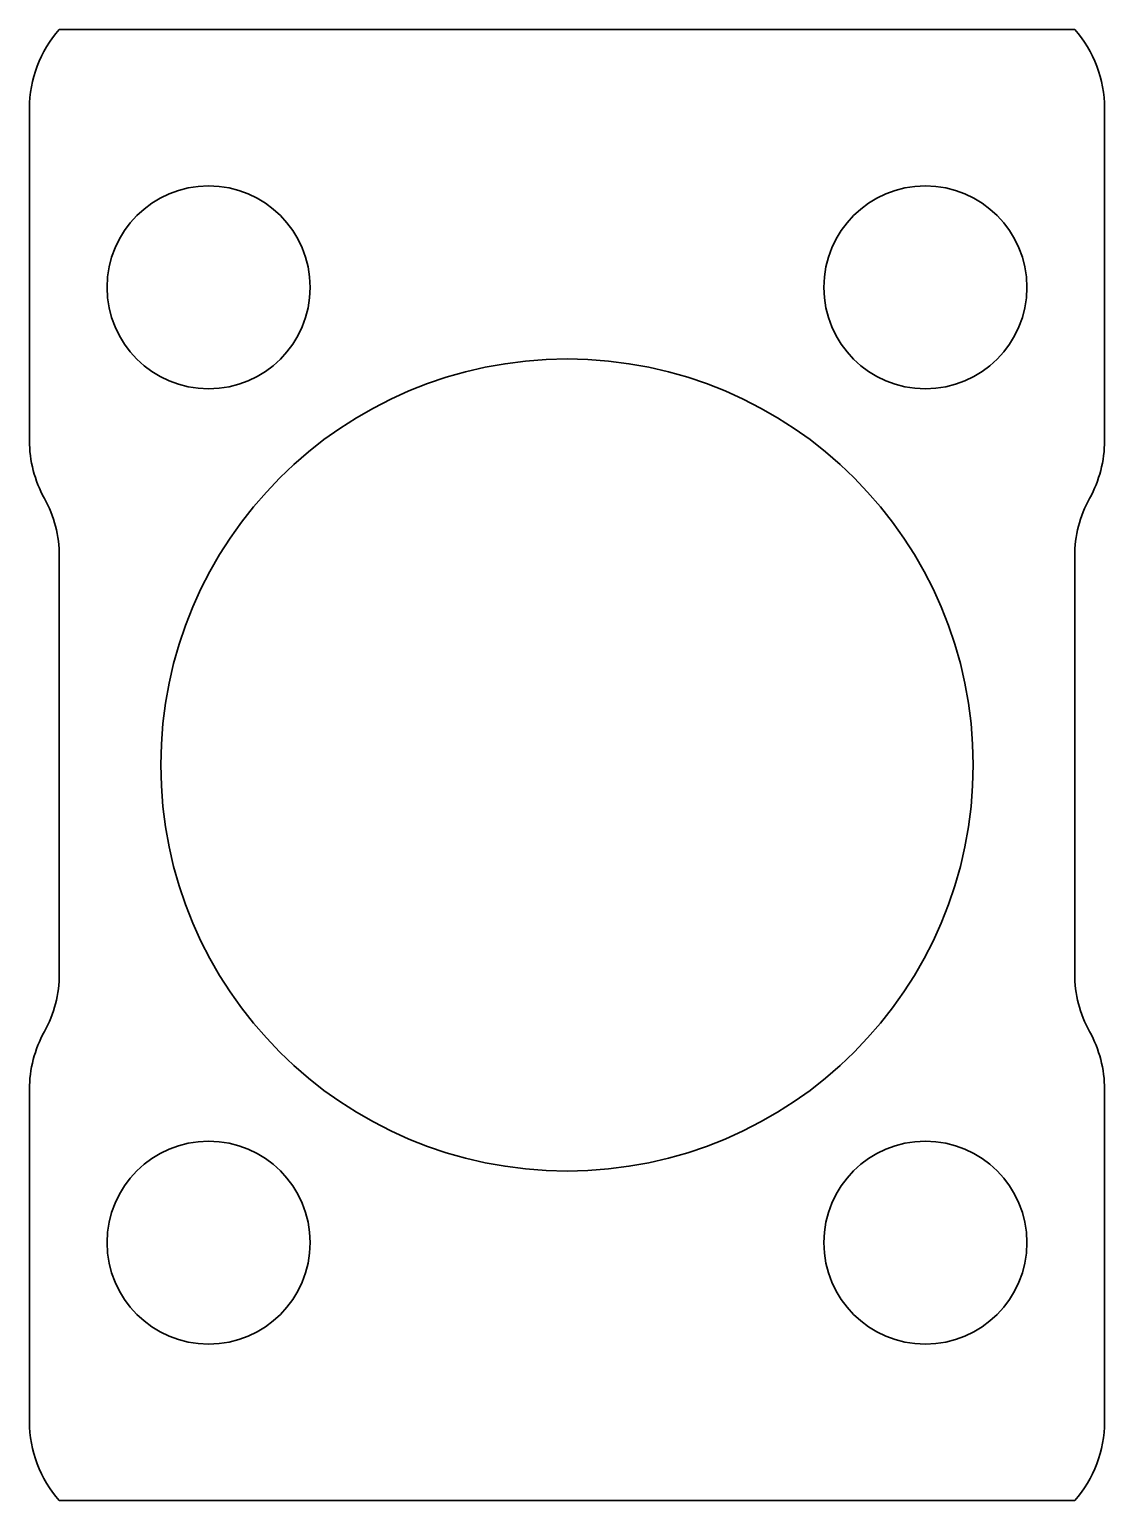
# Model space of a CAD drawing. Header units: millimetres. Extents: x 0 to 90, y 0 to 123.
import ezdxf

# ---------------------------------------------------------------- set-up
doc = ezdxf.new("R2010")
doc.units = ezdxf.units.MM
doc.layers.add('SIMUMAK Visible (ISO)', color=7, linetype='Continuous', lineweight=35)

# ---------------------------------------------------------------- blocks, each defined once
blk = doc.blocks.new('SIL-027-CCCC-01_Sheet_5_SIL-027-CCCC-01')
at = {"layer": 'SIMUMAK Visible (ISO)'}
for p, q in [((-42.5, 61.6), (42.5, 61.6)), ((-45, 27.17), (-45, 54.99)), ((45, 54.99), (45, 27.17)), ((-42.5, -17.49), (-42.5, 17.49)), ((42.5, 17.49), (42.5, -17.49)), ((-45, -54.99), (-45, -27.17)), ((45, -27.17), (45, -54.99)), ((42.5, -61.6), (-42.5, -61.6))]:
    blk.add_line(p, q, dxfattribs=at)
for centre, radius in [((-30, 40), 8.5), ((30, 40), 8.5), ((0, 0), 34), ((-30, -40), 8.5), ((30, -40), 8.5)]:
    blk.add_circle(centre, radius, dxfattribs=at)
at = {"layer": 'SIMUMAK Visible (ISO)', "extrusion": (0, 0, -1)}
for centre, start, end in [((35, 54.99), 360, 41.4096), ((-35, 54.99), 138.5904, 180), ((35, 27.17), 331.045, 360), ((-35, 27.17), 180, 208.955), ((35, -27.17), 0, 28.955), ((-35, -27.17), 151.045, 180), ((35, -54.99), 318.5904, 0), ((-35, -54.99), 180, 221.4096)]:
    blk.add_arc(centre, 10, start, end, dxfattribs=at)
at = {"layer": 'SIMUMAK Visible (ISO)'}
for centre, start, end in [((-52.5, 17.49), 0, 28.955), ((52.5, 17.49), 151.045, 180), ((-52.5, -17.49), 331.045, 0), ((52.5, -17.49), 180, 208.955)]:
    blk.add_arc(centre, 10, start, end, dxfattribs=at)

msp = doc.modelspace()

# ---------------------------------------------------------------- block references
msp.add_blockref('SIL-027-CCCC-01_Sheet_5_SIL-027-CCCC-01', (45, 61.6))

doc.saveas('drawing.dxf')
